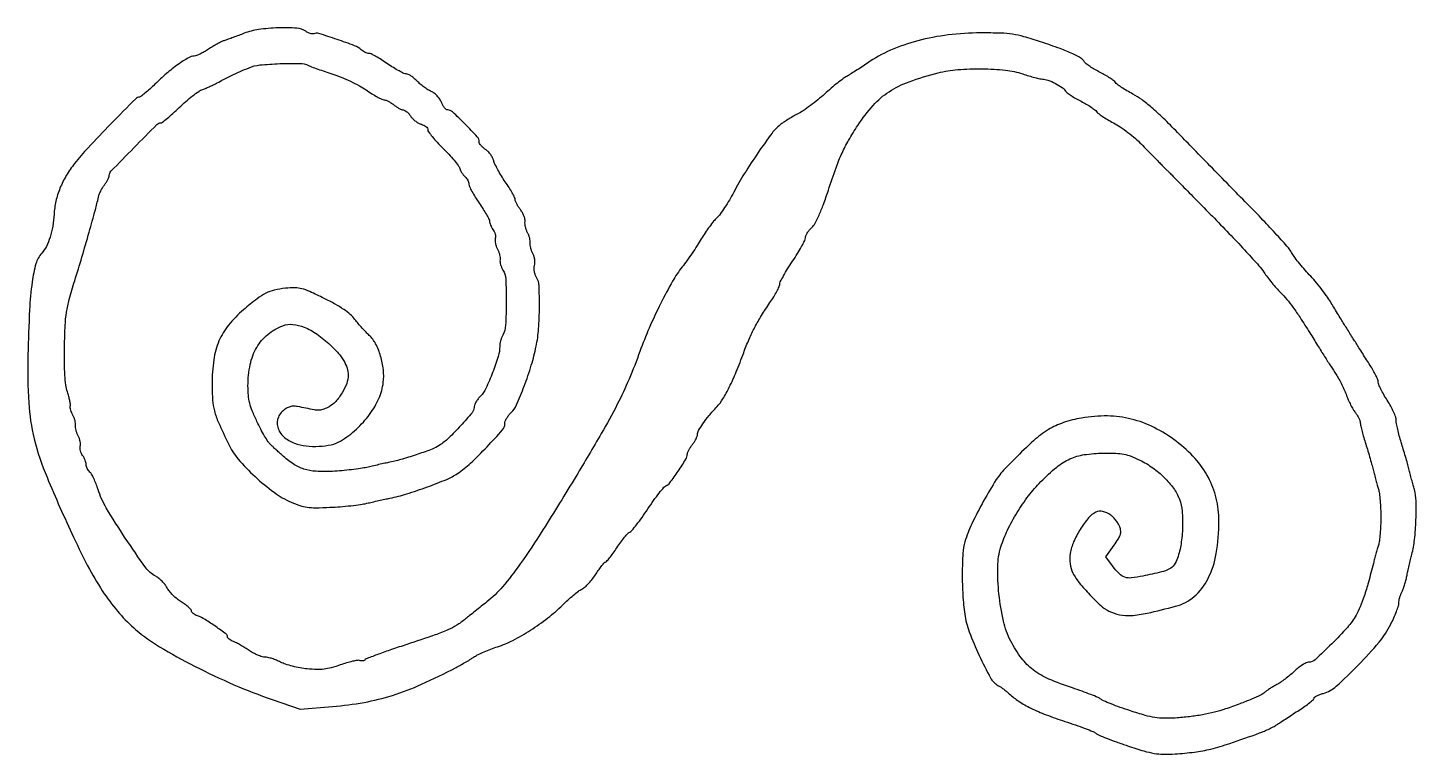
# Model space of a CAD drawing. Extents: x 0 to 541, y 0 to 283.
import ezdxf

# ---------------------------------------------------------------- set-up
doc = ezdxf.new("R2010")
doc.units = 0

msp = doc.modelspace()

# ---------------------------------------------------------------- linework, layer by layer
msp.add_lwpolyline([(84.5, 280.836802, -0.00296), (82.402364, 280.023465, -0.002716), (80.234375, 279.211039, -0.002713), (78.29223, 278.507201, -0.008925), (77, 278.072645, 0.034416), (75.774784, 277.589862, 0.012186), (74.091821, 276.738077, 0.012029), (72.282947, 275.70967, 0.013854), (70.610453, 274.640659, -0.017205), (69.003218, 273.628461, -0.019332), (67.39039, 272.770348, -0.018978), (65.972579, 272.150155, -0.091025), (65.110453, 271.981803, 0.132408), (62.809427, 271.333605, 0.02021), (58.782709, 268.705295, 0.021747), (54.245596, 265.168112, 0.018621), (49.783042, 261.06953, -0.008496), (47.752311, 259.127185, -0.012336), (45.890333, 257.489175, -0.00796), (44.295014, 256.196714, -0.167795), (43.725343, 256, 0.200514), (42.27542, 255.394181, 0.001367), (32.599927, 245.544979, 0.005543), (23.76287, 236.297025, 0.020523), (18.5, 230.180936, 0.033478), (15.243557, 225.447314, 0.03799), (12.800022, 220.511775, 0.039597), (11.211264, 215.458484, 0.043464), (10.501998, 210.373536, -0.028687), (9.993164, 205.727021, -0.035043), (8.969017, 201.477464, -0.038989), (7.518627, 197.892943, -0.069269), (5.721333, 195.270032, 0.116825), (3.437514, 191.153018, 0.034729), (1.966983, 184.060526, 0.021884), (0.972329, 173.190357, 0.00569), (0.33842, 155.642028, 0.020619), (0.646953, 136.949252, 0.046865), (2.775553, 122.997052, 0.037996), (7.758013, 108.012789, 0.009748), (18.092539, 84.649262, 0.01386), (24.265189, 72.304832, 0.025557), (30.05856, 62.694498, 0.030597), (35.94699, 55.024916, 0.037211), (42.381866, 48.653277, 0.041859), (51.549642, 42.074997, 0.016344), (65.19374, 34.513678, 0.016065), (80.545572, 27.263128, 0.01944), (95.39617, 21.499101), (106.292341, 17.750308), (118.89617, 18.781697, 0.02435), (131.196511, 20.394054, 0.031775), (142.211476, 23.119471, 0.0289), (153.567791, 27.444263, 0.015697), (167, 33.983288, 0.006409), (168.919385, 35.025023, 0.005089), (170.966127, 36.197593, 0.005147), (172.841734, 37.323729, 0.012824), (174.182559, 38.195809, -0.037493), (175.631716, 39.039753, -0.01167), (177.923504, 40.08822, -0.011594), (180.547495, 41.144005, -0.012535), (183.150693, 42.048141, 0.04213), (189.12317, 44.527094, 0.02322), (195.973652, 48.486488, 0.022717), (202.724632, 53.264651, 0.029294), (208.435508, 58.272684, -0.011251), (210.517545, 60.23574, -0.011152), (212.69177, 62.10905, -0.011068), (214.664923, 63.661882, -0.041866), (215.994197, 64.496999, 0.063535), (217.200419, 65.329589, 0.022672), (218.695968, 66.798419, 0.022068), (220.208708, 68.576484, 0.024288), (221.508102, 70.426749, -0.010896), (222.669951, 72.179099, -0.016177), (223.769146, 73.656608, -0.011278), (224.730912, 74.811227, -0.21673), (225.145959, 75, 0.220083), (225.575228, 75.198568, 0.007787), (226.763985, 76.642702, 0.013124), (228.128385, 78.449134, 0.008662), (229.604967, 80.592177, -0.011545), (231.125252, 82.771649, -0.01495), (232.623602, 84.694042, -0.012658), (233.949046, 86.213593, -0.115965), (234.668751, 86.703129, 0.129388), (235.433743, 87.253611, 0.007243), (237.280738, 89.560136, 0.010758), (239.40263, 92.414771, 0.007646), (241.662198, 95.700615, -0.007757), (243.923196, 98.986981, -0.010888), (246.04947, 101.843324, -0.007399), (247.900723, 104.14915, -0.128986), (248.675431, 104.705693, 0.142277), (250.258108, 105.906517, 0.010456), (253.450201, 110.395228, 0.010559), (256.448857, 115.010984, 0.139652), (257, 116.945776, -0.098121), (257.126929, 117.58635, -0.023824), (257.5875, 118.567539, -0.023521), (258.234455, 119.662802, -0.021489), (259, 120.727129, 0.024226), (259.765487, 121.803754, 0.025194), (260.4125, 122.935737, 0.025923), (260.869058, 123.966264, 0.091557), (261, 124.675351, -0.131285), (261.416066, 126.232631, -0.021713), (263.096249, 128.879674, -0.021428), (265.491249, 132.018132, -0.014056), (268.5, 135.429282, 0.050805), (270.852923, 138.528333, 0.021688), (273.371717, 143.090081, 0.017751), (276.064714, 149.030415, 0.009649), (278.96905, 156.5, -0.013873), (281.077591, 161.790181, -0.018962), (283.285188, 166.419888, -0.018456), (285.885402, 170.963668, -0.012145), (289.192026, 176, 0.01262), (290.649259, 178.22412, 0.015857), (291.879946, 180.358349, 0.014046), (292.793498, 182.187197, 0.109021), (292.998693, 183.113529, -0.116903), (293.231969, 184.094083, -0.009725), (294.461458, 186.42286, -0.012558), (296.070339, 189.166728, -0.009359), (297.976482, 192.113529, 0.009713), (299.884146, 195.067269, 0.012855), (301.498031, 197.832399, 0.010244), (302.727484, 200.181782, 0.11244), (302.976482, 201.209531, -0.100256), (303.153176, 202.02413, -0.035131), (303.712922, 203.089713, -0.033202), (304.510996, 204.206913, -0.033128), (305.450488, 205.209531, 0.080092), (306.754095, 206.891656, 0.020075), (308.298212, 210.013683, 0.016954), (310.01898, 214.257, 0.008443), (311.923212, 219.736373, -0.006495), (314.930566, 228.49992, -0.020625), (317.256054, 234.241901, -0.024899), (319.798157, 239.174824, -0.013403), (323.389118, 245, -0.037631), (329.372937, 252.798856, -0.065538), (335.545175, 258.106413, -0.058576), (343.362761, 262.002152, -0.024453), (354.644345, 265.447452, -0.041889), (362.273408, 266.708149, -0.023222), (371.710467, 267.025387, -0.023147), (380.892606, 266.481928, -0.054407), (387.594774, 265.024588, 0.008), (389.98759, 264.266493, 0.009212), (392.29399, 263.622231, 0.008432), (394.263244, 263.146356, 0.051691), (395.29966, 263.024588, -0.087399), (397.419481, 262.621262, -0.029039), (400.317376, 261.325634, -0.028027), (403.007107, 259.733241, -0.113048), (404.3062, 258.352887, 0.098559), (404.914001, 257.668811, 0.015223), (406.401258, 256.61277, 0.01648), (408.258551, 255.463692, 0.013658), (410.3062, 254.361555, -0.013215), (412.351533, 253.263002, -0.016126), (414.201697, 252.124673, -0.014715), (415.682717, 251.0824, -0.100384), (416.274045, 250.419014, 0.101204), (416.885667, 249.735101, 0.012182), (418.546723, 248.561611, 0.014091), (420.617245, 247.256232, 0.011161), (422.923864, 245.959896, -0.02585), (425.536164, 244.389094, -0.01453), (428.545311, 242.231148, -0.014471), (431.46472, 239.869712, -0.022872), (433.809615, 237.66407, 0.000841), (435.924162, 235.491809, 0.000743), (438.134819, 233.23517, 0.000746), (440.132863, 231.207688, 0.002273), (441.498431, 229.838636, -0.000654), (442.583091, 228.758229, -0.000728), (443.626947, 227.712699, -0.000672), (444.514602, 226.818628, -0.003818), (444.982666, 226.338636, 0.002947), (445.604786, 225.698434, 0.000026), (450.373574, 220.849059, 0.00009), (455.853677, 215.278924, 0.000058), (462.203716, 208.828374, -0.003856), (468.700438, 202.12775, -0.004769), (474.643631, 195.782578, -0.003945), (479.537542, 190.371662, -0.035033), (481.50059, 187.828374, 0.015341), (482.86143, 185.914044, 0.009311), (484.580935, 183.731499, 0.009326), (486.369433, 181.627649, 0.016211), (487.940904, 179.959709, -0.022033), (490.411146, 177.275921, -0.018196), (492.806074, 174.212557, -0.013242), (495.577219, 170.167812, -0.004714), (499.32675, 164.25, 0.000988), (502.403585, 159.312908, 0.001479), (505.113058, 155.012697, 0.001691), (507.501835, 151.274216, 0.002596), (509.598147, 148.054624, -0.018748), (510.698687, 146.238701, -0.011635), (511.858925, 144.032199, -0.011669), (512.903955, 141.79788, -0.020593), (513.645954, 139.901576, 0.019706), (514.343755, 138.108861, 0.014963), (515.243233, 136.200876, 0.015196), (516.196409, 134.45959, 0.033834), (517.047807, 133.212094, -0.026078), (517.794973, 132.152957, -0.026202), (518.426543, 131.023428, -0.027128), (518.870015, 129.983816, -0.087462), (519, 129.246412, 0.055496), (519.100079, 128.347507, 0.006619), (519.566974, 126.397368, 0.007831), (520.191052, 124.087619, 0.006357), (520.930123, 121.631271, -0.003463), (521.752341, 118.954822, -0.00255), (522.627453, 115.979186, -0.002576), (523.42623, 113.156522, -0.005751), (523.997884, 111, 0.00274), (524.501624, 109.052409, 0.002073), (525.075186, 106.919769, 0.002095), (525.630519, 104.921482, 0.004867), (526.067761, 103.429002, -0.041892), (526.428522, 101.744575, -0.01054), (526.726155, 98.951821, -0.010685), (526.931508, 95.733665, -0.010589), (527, 92.5, -0.010589), (526.931508, 89.266335, -0.010685), (526.726155, 86.048179, -0.01054), (526.428522, 83.255425, -0.041892), (526.067761, 81.570998, 0.004283), (525.638051, 80.110542, 0.002048), (525.109707, 78.227106, 0.00203), (524.573983, 76.255672, 0.002892), (524.115402, 74.5, -0.005442), (522.155613, 67.15045, -0.012893), (520.496956, 61.73595, -0.01712), (518.951572, 57.596188, -0.030588), (517.363125, 54.330193, -0.053027), (513.973443, 49.579998, -0.016017), (507.873118, 43.132986, -0.00995), (501.427707, 36.993561, -0.187447), (498.870589, 36, 0.115886), (497.912223, 35.774853, 0.026397), (496.450518, 34.949026, 0.025948), (494.825808, 33.791743, 0.022697), (493.25232, 32.422215, -0.015699), (491.595957, 30.939319, -0.012496), (489.720994, 29.442205, -0.012687), (487.912651, 28.141775, -0.03078), (486.5, 27.301626, 0.013164), (485.232514, 26.607016, 0.010548), (483.904633, 25.795179, 0.010695), (482.707855, 24.99174, 0.026501), (481.877475, 24.339786, -0.067867), (480.188371, 23.225716, -0.011678), (476.682882, 21.642616, -0.011288), (472.102324, 19.822319, -0.006464), (466.5, 17.823167, -0.020847), (462.226277, 16.556466, -0.017015), (457.562918, 15.550651, -0.015825), (452.495049, 14.801519, -0.0127), (447.003533, 14.30754, -0.018214), (442.549807, 14.183293, -0.037397), (439.073906, 14.473482, -0.030724), (435.273554, 15.321244, -0.008801), (429.503533, 17.096715, -0.006437), (425.560457, 18.442855, -0.00838), (421.988244, 19.781831, -0.006505), (419.043154, 20.986897, -0.073152), (417.967085, 21.642866, 0.072145), (416.904442, 22.293575, 0.006982), (414.103507, 23.449655, 0.008752), (410.704616, 24.728931, 0.006811), (406.967085, 26.004348, -0.023191), (397.758097, 29.487552, -0.060432), (391.652492, 33.054268, -0.070096), (387.107624, 37.635474, -0.040529), (382.97445, 44.221564, -0.063807), (380.112877, 52.01285, -0.03002), (378.353132, 62.6124, -0.02991), (377.87893, 73.215031, -0.072624), (379.124598, 80.929002, -0.035146), (381.693251, 87.447795, -0.025951), (385.395257, 94.264575, -0.025668), (389.844598, 100.758078, -0.031486), (394.664203, 106.308974, -0.025968), (400.830323, 111.949642, -0.065373), (405.982998, 115.168912, -0.070356), (411.558865, 116.817025, -0.033972), (418.996409, 117.405793, -0.011322), (423.854788, 117.349599, -0.038327), (427.005211, 116.999012, -0.045705), (429.766456, 116.208619, -0.02159), (433.163659, 114.718694, -0.040385), (438.225002, 111.703922, -0.040731), (442.720414, 107.922438, -0.043091), (446.287992, 103.720198, -0.063324), (448.571013, 99.453226, -0.069152), (449.628327, 94.869974, -0.029891), (449.809562, 88.59526, -0.029693), (449.21814, 82.06036, -0.046064), (447.863853, 76.56643, -0.065337), (446.528202, 73.899072, -0.124799), (444.750194, 72.315071, -0.061912), (441.627241, 71.154615, -0.007282), (434.368332, 69.550064, -0.022669), (429.874625, 68.835688, -0.108952), (427.312883, 69.104955, -0.119894), (425.227317, 70.413732, -0.030039), (422.584272, 73.478401), (419.886634, 77.015186), (423.128627, 81.52958, 0.014907), (424.824992, 84.04684, 0.062759), (425.595952, 85.693752, 0.096598), (425.765478, 87.101196, 0.067466), (425.435309, 88.669838, 0.052), (424.885732, 89.81901, 0.028244), (423.992506, 91.106687, 0.027827), (422.925203, 92.32708, 0.039181), (421.837053, 93.278108, 0.102015), (418.816492, 94.687628, 0.169381), (416.050249, 94.403659, 0.110938), (413.238123, 92.226351, 0.031418), (409.964973, 87.719772, 0.039422), (407.417807, 82.904333, 0.061143), (406.094852, 78.398911, 0.072119), (406.014967, 74.299708, 0.090726), (407.155024, 70.684259, 0.048491), (409.630332, 66.933382, 0.019614), (413.673485, 62.318431, 0.018918), (417.966695, 58.119559, 0.066275), (421.144704, 55.926177, 0.069017), (425.325, 54.475952, 0.06712), (429.783054, 54.198879, 0.037583), (436.025227, 55.123772, 0.007303), (447.1033, 57.797609, 0.11615), (454.319173, 61.579081, 0.09672), (459.668649, 68.415281, 0.075979), (462.933298, 78.283662, 0.041979), (464, 90.966316, 0.058986), (462.950026, 99.835504, 0.063894), (459.860864, 107.961483, 0.061115), (454.676902, 115.331755, 0.047296), (447.429637, 121.965374, 0.044517), (438.726758, 127.394069, 0.056757), (429.865996, 130.682379, 0.057249), (420.555247, 131.876834, 0.046441), (410.514645, 131.075934, 0.037855), (403.418967, 129.278566, 0.056304), (397.617125, 126.573714, 0.046292), (391.80792, 122.237154, 0.017391), (384.5, 115.17137, -0.003912), (383.962368, 114.622754, -0.001047), (383.09853, 113.758579, -0.001061), (382.112735, 112.780678, -0.001095), (381.133293, 111.81742, 0.057145), (377.318882, 107.117361, 0.015176), (372.36908, 98.807889, 0.016009), (367.81016, 89.940297, 0.03653), (365.092128, 82.929002, 0.060229), (364.288395, 78.42233, 0.013385), (364.057771, 70.582209, 0.014559), (364.282613, 62.092147, 0.022008), (365.017726, 54.735981, 0.053887), (366.773455, 47.896492, 0.019522), (370.663691, 38.643344, 0.014921), (375.072249, 29.896728, 0.146712), (377.96623, 27.018073, -0.026567), (378.897491, 26.454111, -0.011537), (380.075301, 25.61199, -0.011379), (381.289094, 24.657161, -0.01485), (382.352173, 23.726642, 0.043425), (386.077288, 20.824162, 0.028729), (390.793608, 18.138344, 0.023888), (396.679902, 15.562732, 0.013668), (404, 12.995067, -0.006059), (408.130956, 11.616279, -0.008014), (411.85625, 10.255226, -0.005998), (414.930486, 9.03335, -0.075244), (416, 8.391504, 0.073537), (417.077085, 7.740128, 0.005484), (420.263852, 6.444574, 0.007505), (424.121222, 4.991965, 0.005628), (428.408858, 3.504683, 0.007498), (434.801185, 1.473679, 0.030555), (438.768218, 0.538332, 0.039273), (442.314299, 0.211329, 0.01858), (446.908858, 0.320268, 0.017361), (454.461504, 1.044369, 0.028137), (460.798364, 2.240491, 0.02077), (468.172497, 4.395769, 0.005429), (479.813362, 8.471013, 0.015104), (481.661452, 9.204475, 0.011358), (483.648873, 10.117706, 0.01151), (485.480199, 11.062902, 0.02579), (486.813362, 11.882203, -0.004215), (488.225268, 12.836149, -0.001251), (490.399862, 14.271024, -0.001255), (492.851541, 15.871148, -0.001354), (495.25, 17.41875, 0.010348), (497.453312, 18.897228, 0.015433), (499.310938, 20.287752, 0.010395), (500.770164, 21.502504, 0.217271), (501, 22.00645, -0.244039), (501.211922, 22.41479, -0.032686), (502.065997, 22.936088, -0.031731), (503.238715, 23.458692, -0.021598), (504.628926, 23.907987, 0.116048), (509.642154, 26.649744, 0.016392), (518.195535, 34.849723, 0.019415), (526.324431, 43.844332, 0.057208), (530.898593, 50.799113, 0.012488), (532.085935, 53.30488, 0.014369), (533.088962, 55.753398, 0.013524), (533.819181, 57.864502, 0.076641), (534, 59.037225, -0.043999), (534.084591, 59.996651, -0.023543), (534.347887, 61.157921, -0.023259), (534.730661, 62.32647, -0.033456), (535.184296, 63.315741, 0.034601), (535.692121, 64.429908, 0.013432), (536.244255, 66.033374, 0.013222), (536.75145, 67.808431, 0.015968), (537.129616, 69.5, -0.006035), (537.505741, 71.354722, -0.00319), (538.014774, 73.646875, -0.003173), (538.565581, 75.986075, -0.004899), (539.074247, 78, 0.037688), (540.12653, 83.722341, 0.016672), (540.688723, 91.391186, 0.015538), (540.753809, 98.818478, 0.064486), (540.080324, 103.2416, -0.002862), (539.589662, 104.986138, -0.001536), (539.003069, 107.144408, -0.001529), (538.418232, 109.349525, -0.002395), (537.930123, 111.25, 0.006088), (537.38525, 113.308261, 0.002588), (536.607549, 116.052623, 0.00256), (535.747439, 118.972819, 0.003355), (534.930123, 121.631271, -0.010077), (534.191262, 124.154827, -0.01056), (533.566974, 126.667201, -0.010274), (533.119034, 128.855752, -0.045366), (533, 130.164993, 0.085496), (532.781271, 131.434812, 0.019743), (531.971875, 133.457538, 0.019828), (530.839754, 135.743907, 0.01823), (529.5, 138, -0.012418), (528.159838, 140.198183, -0.015392), (527.028125, 142.310349, -0.013753), (526.190497, 144.119561, -0.101873), (526, 145.044833, 0.097449), (525.821543, 145.951778, 0.015172), (525.074652, 147.629179, 0.016403), (524.055967, 149.576109, 0.013629), (522.849878, 151.578555, -0.000603), (521.472147, 153.73672, -0.000431), (519.934828, 156.155888, -0.000435), (518.473224, 158.464727, -0.000931), (517.349878, 160.25, 0.000134), (516.279511, 161.9571, 0.000079), (514.997381, 164, 0.000079), (513.714366, 166.042877, 0.000134), (512.641206, 167.75, -0.002486), (511.532098, 169.532863, -0.001194), (510.126015, 171.830647, -0.001184), (508.670295, 174.235156, -0.001693), (507.391206, 176.375608, 0.02226), (505.907047, 178.642079, 0.010161), (503.780371, 181.471171, 0.01004), (501.415535, 184.365836, 0.013622), (499.158993, 186.875608, -0.01083), (497.000959, 189.249031, -0.010618), (494.933113, 191.729085, -0.010555), (493.212612, 193.979822, -0.039026), (492.273156, 195.5, 0.062089), (491.008611, 197.350169, 0.003828), (486.551172, 202.31875, 0.005636), (481.114605, 208.152713, 0.004143), (474.963395, 214.5, -0.000586), (468.097851, 221.484283, -0.00043), (460.495575, 229.249545, -0.000434), (453.309608, 236.614988, -0.000964), (447.849232, 242.243133, 0.007491), (442.283918, 247.831591, 0.015613), (437.751425, 251.980725, 0.019892), (433.903571, 255.030874, 0.03611), (430.5, 257.156688, -0.011057), (428.143465, 258.469346, -0.013935), (426.025679, 259.791797, -0.012051), (424.324772, 260.981027, -0.099716), (423.6938, 261.675189, 0.097584), (423.0878, 262.34756, 0.014743), (421.598742, 263.395477, 0.016059), (419.741463, 264.538369, 0.013266), (417.6938, 265.638445, -0.013665), (415.646623, 266.740365, -0.016513), (413.790766, 267.888795, -0.01524), (412.305233, 268.944045, -0.099156), (411.700298, 269.626834, 0.122031), (410.171332, 271.202966, 0.031833), (407.042301, 272.888392, 0.021443), (402.171732, 274.876561, 0.006243), (394.510779, 277.519381, 0.00985), (388.010631, 279.530139, 0.033138), (383.662021, 280.475459, 0.030163), (379.022963, 280.882396, 0.007133), (371.248597, 280.982862, 0.029894), (358.578339, 280.207561, 0.034792), (346.731219, 277.923709, 0.03734), (336.120002, 274.233969, 0.04888), (327.149013, 269.251573, -0.004316), (324.878966, 267.711769, -0.004123), (322.547949, 266.187409, -0.004089), (320.467721, 264.87531, -0.014696), (319.109879, 264.088542, 0.036046), (317.730682, 263.208749, 0.007942), (315.504152, 261.495777, 0.008221), (312.988539, 259.427599, 0.007826), (310.5, 257.244156, -0.013366), (307.873132, 254.990353, -0.010821), (304.940625, 252.710953, -0.010974), (302.142932, 250.725673, -0.027618), (300, 249.441194, 0.009355), (298.106027, 248.397969, 0.00784), (296.13626, 247.222967, 0.007928), (294.369723, 246.092191, 0.021463), (293.165992, 245.217912, 0.064936), (290.026661, 241.980523, 0.009316), (284.642065, 234.465151, 0.011391), (279.217826, 226.191171, 0.019312), (275.111061, 219, -0.012982), (273.417499, 215.945338, -0.012809), (271.560405, 212.96875, -0.012774), (269.802366, 210.447861, -0.04707), (268.510326, 209, 0.034733), (267.246753, 207.652378, 0.012237), (265.622847, 205.557022, 0.01208), (263.944642, 203.159355, 0.013873), (262.463123, 200.789863, -0.010806), (260.883713, 198.228998, -0.006385), (258.894216, 195.238421, -0.006387), (256.830748, 192.302141, -0.010888), (255.022959, 189.90983, 0.038547), (251.300931, 184.372904, 0.01282), (246.704876, 175.73835, 0.012908), (242.190417, 166.091269, 0.016639), (238.573981, 157, -0.014234), (234.331913, 146.18485, -0.017769), (229.758717, 136.414889, -0.013355), (223.547523, 125.046313, -0.004285), (213.734322, 108.5, -0.004104), (200.813244, 87.523662, -0.014208), (191.958079, 74.26128, -0.02175), (185.065991, 65.392244, -0.049384), (178.965043, 59.5, 0.000705), (176.794582, 57.777894, 0.000558), (174.452891, 55.910266, 0.000564), (172.284134, 54.172579, 0.001409), (170.704501, 52.89665, -0.028757), (167.240657, 50.398801, -0.03928), (163.844973, 48.593068, -0.020169), (158.813841, 46.642321, -0.002583), (147.831327, 42.949241, 0.003152), (141.892844, 40.944793, 0.004754), (136.74747, 39.116927, 0.001983), (132.37414, 37.496642, 0.105735), (131.628145, 37.019045, -0.092691), (131.196528, 36.72673, -0.062503), (130.624214, 36.558684, -0.060373), (130.005095, 36.533809, -0.071613), (129.434816, 36.663387, 0.133348), (128.597415, 36.748487, 0.01449), (126.675522, 36.37322, 0.016941), (124.374302, 35.771657, 0.012899), (121.897164, 34.963489, -0.017735), (118.396475, 33.858724, -0.037608), (115.609089, 33.308055, -0.037526), (112.766845, 33.180504, -0.017582), (109.090494, 33.421029, -0.020317), (106.290109, 33.818866, -0.016465), (103.325349, 34.465289, -0.016774), (100.628337, 35.244177, -0.040771), (98.719206, 36.042782, 0.022079), (97.100739, 36.791982, 0.019853), (95.364683, 37.425067, 0.020316), (93.761866, 37.867547, 0.057245), (92.608753, 38, -0.075045), (91.454229, 38.174263, -0.024866), (89.840285, 38.762187, -0.024119), (88.090508, 39.60158, -0.025184), (86.455619, 40.59468, 0.010781), (84.821909, 41.652634, 0.009508), (83.074943, 42.68584, 0.009596), (81.464331, 43.557137, 0.028351), (80.316072, 44.069929, -0.033624), (79.429506, 44.47711, -0.043056), (78.680346, 44.97204, -0.04906), (78.157055, 45.477354, -0.178055), (78, 45.904402, 0.236259), (77.445506, 47.012387, 0.008271), (73.439543, 49.910161, 0.015647), (69.331523, 52.59223, 0.045979), (66.301201, 54.075583, -0.035897), (65.420429, 54.484956, -0.045032), (64.675978, 54.990828, -0.051605), (64.158462, 55.513099, -0.171066), (64, 55.962705, 0.192404), (63.78851, 56.491957, 0.021345), (62.83337, 57.414036, 0.02354), (61.549691, 58.447928, 0.016968), (60.028495, 59.482012, -0.030984), (58.394652, 60.660916, -0.024122), (56.769652, 62.130529, -0.024678), (55.38476, 63.653382, -0.052897), (54.511568, 64.977629, 0.046074), (53.709159, 66.231339, 0.029718), (52.570159, 67.527798, 0.029808), (51.293457, 68.672514, 0.048562), (50.072682, 69.462415, -0.118519), (46.214968, 72.79967, -0.008795), (38.243218, 84.350503, -0.011889), (30.82688, 96.10871, -0.058616), (27.623487, 103.24671, 0.015535), (26.840767, 105.48928, 0.017957), (25.953675, 107.571256, 0.017247), (25.085362, 109.267239, 0.092864), (24.426168, 110.061275, -0.060357), (23.880323, 110.638454, -0.043968), (23.418937, 111.39259, -0.044601), (23.104284, 112.198967, -0.070841), (23, 112.931315, 0.061731), (22.903407, 113.710703, 0.029953), (22.600015, 114.669366, 0.029158), (22.159623, 115.643232, 0.037113), (21.638348, 116.479911, -0.052755), (21.150678, 117.319994, -0.043075), (20.809323, 118.302295, -0.044733), (20.65385, 119.272198, -0.081509), (20.728245, 120.068808, 0.078959), (20.809941, 120.89817, 0.03613), (20.666806, 121.979277, 0.034625), (20.347237, 123.120284, 0.040244), (19.885003, 124.147767, -0.034303), (19.408625, 125.173969, -0.029233), (19.047254, 126.311557, -0.030287), (18.841678, 127.388747, -0.069983), (18.85131, 128.210723, 0.068911), (18.862639, 129.02866, 0.030604), (18.663821, 130.091396, 0.02957), (18.311775, 131.208632, 0.035209), (17.8464, 132.210723, -0.028209), (17.380437, 133.178418, -0.028197), (17.026292, 134.192554, -0.029386), (16.820334, 135.109976, -0.090779), (16.832345, 135.742652, 0.086617), (16.852143, 136.469268, 0.013933), (16.6066, 137.870871, 0.015039), (16.217719, 139.521572, 0.012699), (15.710045, 141.242652, -0.044752), (15.101209, 143.930034, -0.017327), (14.72465, 147.732883, -0.013765), (14.544425, 152.665605, -0.006606), (14.571157, 159, -0.007284), (14.832106, 167.151527, -0.026992), (15.348248, 172.267895, -0.028276), (16.400806, 177.180941, -0.008566), (18.542845, 184.5, 0.003427), (21.339699, 193.704518, 0.002939), (24.160036, 203.429806, 0.002675), (26.574729, 212.119958, 0.013601), (27.761081, 217, -0.039704), (28.098863, 218.129279, -0.021156), (28.683605, 219.466177, -0.020928), (29.400395, 220.789328, -0.030459), (30.148637, 221.884859, 0.022497), (30.857263, 222.887743, 0.024045), (31.456162, 223.928749, 0.02453), (31.880827, 224.867225, 0.094249), (32, 225.493833, -0.194731), (32.668603, 227.145466, -0.002007), (41.574701, 236.269482, -0.001977), (50.561111, 245.330192, -0.198955), (52.177798, 246, 0.171871), (52.73988, 246.199092, 0.005633), (54.60401, 247.744215, 0.010181), (56.774735, 249.662451, 0.006838), (59.179388, 251.937753, -0.014333), (61.745012, 254.293502, -0.014986), (64.404434, 256.462362, -0.014802), (66.807008, 258.194215, -0.061835), (68.392616, 259.002556, 0.011472), (69.764433, 259.536034, 0.007507), (71.321581, 260.210681, 0.007552), (72.819853, 260.91414, 0.014338), (74, 261.532655, -0.010654), (76.492116, 262.862267, -0.006117), (79.549013, 264.363758, -0.005743), (82.925333, 265.923867, -0.005415), (86.403252, 267.437685, -0.075676), (90.607818, 268.505197, -0.014934), (98.392674, 269.033114, -0.012999), (106.192896, 269.125535, -0.111333), (109.566124, 268.314685, 0.025194), (110.735929, 267.810031, 0.003798), (113.135049, 266.936172, 0.004254), (115.986743, 265.949183, 0.003664), (119, 264.959423, -0.019991), (122.272842, 263.764692, -0.013441), (125.9125, 262.152969, -0.013551), (129.356486, 260.399865, -0.02596), (132, 258.779635, 0.010509), (134.204402, 257.333024, 0.0138), (136.278667, 256.111729, 0.011284), (138.04361, 255.188465, 0.115111), (138.842271, 255.001307, -0.093825), (139.525483, 254.871274, -0.025136), (140.537135, 254.412884, -0.024552), (141.655176, 253.765603, -0.023162), (142.727129, 253, 0.021676), (143.792294, 252.23446, 0.023643), (144.890058, 251.5875, 0.023981), (145.874565, 251.127237, 0.09765), (146.519849, 251, -0.138459), (147.110921, 250.833122, -0.040465), (147.880879, 250.270289, -0.037276), (148.682604, 249.466591, -0.032415), (149.39764, 248.515877, 0.049868), (150.203235, 247.519045, 0.036144), (151.277834, 246.578082, 0.036767), (152.441596, 245.826493, 0.063593), (153.51265, 245.407469, -0.05157), (154.464065, 245.061304, -0.060668), (155.269341, 244.54152, -0.07087), (155.816629, 243.935988, -0.149452), (156, 243.336212, 0.159564), (156.274836, 242.49693, 0.012648), (157.726248, 240.619907, 0.016152), (159.625549, 238.436023, 0.01165), (161.87659, 236.121132, -0.011398), (164.175128, 233.759782, -0.013721), (166.221433, 231.434583, -0.012417), (167.830758, 229.400817, -0.084513), (168.415316, 228.266817, 0.039119), (168.775498, 227.379316, 0.027051), (169.312199, 226.437188, 0.027372), (169.930823, 225.582706, 0.049216), (170.538726, 224.96786, -0.057236), (171.098046, 224.383754, -0.04349), (171.571135, 223.633261, -0.044504), (171.894299, 222.839359, -0.074343), (172.001307, 222.127555, 0.110819), (172.213309, 221.186312, 0.013488), (173.176845, 219.285935, 0.015463), (174.46999, 217.064393, 0.01218), (176.001307, 214.739458, -0.009772), (177.53283, 212.438411, -0.013075), (178.825384, 210.289691, -0.010261), (179.810587, 208.464156, -0.11915), (180, 207.680587, 0.07405), (180.093416, 207.05328, 0.027793), (180.399985, 206.216631, 0.026802), (180.840494, 205.328396, 0.029356), (181.361652, 204.520089, -0.052755), (181.849322, 203.680006, -0.043075), (182.190677, 202.697705, -0.044733), (182.34615, 201.727802, -0.081509), (182.271755, 200.931192, 0.078959), (182.190059, 200.10183, 0.03613), (182.333194, 199.020723, 0.034625), (182.652763, 197.879716, 0.040244), (183.114997, 196.852233, -0.036187), (183.590137, 195.81853, -0.029808), (183.947644, 194.658328, -0.030795), (184.146935, 193.548916, -0.067239), (184.131322, 192.686758, 0.072031), (184.124028, 191.835477, 0.034604), (184.34621, 190.763796, 0.033408), (184.738149, 189.657192, 0.040677), (185.253893, 188.686758, -0.132016), (186.340906, 185.261377, -0.011964), (186.529671, 176.208263, -0.012991), (186.267643, 167.19403, -0.110135), (185.175783, 163.315741, 0.033906), (184.725375, 162.323268, 0.023185), (184.345386, 161.144653, 0.023431), (184.084129, 159.968975, 0.042979), (184, 158.992058, -0.074895), (183.410014, 155.075414, -0.017234), (181.216675, 148.7441, -0.016511), (178.612056, 142.600257, -0.088078), (176.533608, 139.624517, 0.03427), (175.564048, 138.512089, 0.033201), (174.744247, 137.266233, 0.035037), (174.174735, 136.073801, 0.094159), (174, 135.15415, -0.177414), (173.271022, 133.164364, -0.009851), (168.828938, 128.120555, -0.015894), (164.111056, 123.289384, -0.046393), (160.470184, 120.388507, -0.054411), (157.730793, 118.992419, -0.009022), (152.149764, 116.989479, -0.010627), (146.16648, 115.104025, -0.019981), (141.25, 113.879696, 0.002283), (139.281311, 113.462819, 0.001222), (136.853125, 112.930832, 0.001216), (134.377656, 112.375822, 0.001901), (132.25, 111.88484, -0.021064), (129.83738, 111.424663, -0.007469), (126.352761, 110.964078, -0.007397), (122.506604, 110.571636, -0.008639), (118.844505, 110.316303, -0.028195), (112.487657, 110.342004, -0.062329), (107.72713, 111.232475, -0.068343), (103.607923, 113.201428, -0.040293), (99.301304, 116.563901, 0.00004), (98.09987, 117.668355, 0.000032), (96.805891, 118.857536, 0.000033), (95.608856, 119.957337, 0.000083), (94.740026, 120.755221, -0.064009), (93.85481, 121.805628, -0.010704), (92.47185, 124.056175, -0.011575), (90.955269, 126.79015, -0.010035), (89.490026, 129.723628, -0.013867), (87.679305, 133.828525, -0.035343), (86.665497, 136.918285, -0.039696), (86.162211, 139.903119, -0.021927), (86, 143.60026, -0.051525), (86.854498, 151.870377, -0.079789), (89.412786, 158.562169, -0.089126), (93.676245, 163.601583, -0.082062), (99.544619, 167.016964, -0.115434), (103.441039, 167.54013, -0.072577), (107.922997, 166.437237, -0.057311), (112.867052, 163.731943, -0.033123), (118.138925, 159.456602, -0.02763), (121.154033, 156.334292, -0.045498), (123.290204, 153.35315, -0.054633), (124.569537, 150.501125, -0.078286), (125, 147.768671, -0.090801), (124.414178, 144.569415, -0.045301), (122.606911, 140.854213, -0.045261), (120.152799, 137.514715, -0.088376), (117.572008, 135.468846, -0.032352), (115.483956, 134.512945, -0.075676), (113.809657, 134.149825, -0.057779), (111.8416, 134.254076, -0.012954), (108.540308, 134.903566, 0.011556), (105.336443, 135.543191, 0.053857), (103.459469, 135.667872, 0.082691), (102.008193, 135.364173, 0.052234), (100.466625, 134.570089, 0.148222), (97.840212, 131.429376, 0.168849), (97.576405, 127.533521, 0.142986), (99.853717, 123.827276, 0.100018), (104.093664, 121.306442, 0.054308), (108.594393, 120.259669, 0.041302), (113.657969, 120.069954, 0.042531), (118.428285, 120.694196, 0.081885), (122, 122.114728, 0.049505), (128.188251, 126.730531, 0.049815), (133.334057, 132.463835, 0.052821), (136.9704, 138.722238, 0.075877), (138.673615, 144.892003, 0.057068), (138.693002, 149.896779, 0.044993), (137.615439, 155.210833, 0.046619), (135.697749, 159.96843, 0.08738), (133.192925, 163.258946, -0.015938), (131.957308, 164.475695, -0.007691), (130.450016, 166.107231, -0.007618), (128.929579, 167.857593, -0.010841), (127.636916, 169.461684, 0.049667), (125.805923, 171.40413, 0.028971), (123.270577, 173.362691, 0.023364), (119.939427, 175.419284, 0.012373), (115.636916, 177.668191, 0.007306), (110.027047, 180.324874, 0.043501), (106.97571, 181.406727, 0.06286), (104.28464, 181.753679, 0.025187), (100.569, 181.576311, 0.031528), (96.236146, 180.872196, 0.062369), (92.967377, 179.683783, 0.046541), (89.526236, 177.496038, 0.011155), (84.263739, 173.226298, 0.046001), (78.416335, 167.255126, 0.070796), (74.694186, 161.068593, 0.0657), (72.67609, 153.75016, 0.034083), (72.014553, 144.276751, 0.016469), (72.210671, 138.02456, 0.050494), (72.906845, 133.848721, 0.038285), (74.522074, 129.320467, 0.006537), (78.356468, 121.008923, 0.065851), (82.210972, 115.084747, 0.028646), (88.731247, 108.301222, 0.028695), (96.128553, 102.189337, 0.054245), (102.816225, 98.317731, 0.02333), (106.224375, 96.996871, 0.047875), (109.01171, 96.351854, 0.036041), (112.336897, 96.153171, 0.008433), (117.920404, 96.316462, 0.008214), (121.936381, 96.567916, 0.007417), (126.081306, 96.95783, 0.007451), (129.784466, 97.417623, 0.023325), (132.25, 97.879213, -0.002092), (134.377662, 98.371856, -0.001339), (136.853125, 98.927157, -0.001345), (139.28132, 99.45818, -0.002515), (141.25, 99.872812, 0.024471), (147.77054, 101.548086, 0.012323), (155.822305, 104.261644, 0.011235), (163.368245, 107.207318, 0.05044), (167.533635, 109.458263, 0.038463), (172.651756, 113.539165, 0.015247), (179.045943, 119.871001, 0.008817), (185.069183, 126.438846, 0.183142), (186, 128.894857, -0.091168), (186.172545, 129.833296, -0.038444), (186.72126, 130.997277, -0.036392), (187.515796, 132.183635, -0.039335), (188.455353, 133.209531, 0.102524), (190.537503, 136.152185, 0.012663), (193.513933, 143.473541, 0.015913), (196.301128, 151.637794, 0.023219), (198.186742, 159, 0.033075), (199.124959, 165.746733, 0.016519), (199.461316, 174.363496, 0.011927), (199.314262, 182.589854, 0.128595), (198.346672, 185.745585, -0.055845), (197.851484, 186.79274, -0.040978), (197.535579, 188.039067, -0.041362), (197.42958, 189.303232, -0.061799), (197.564871, 190.402444, 0.060261), (197.702942, 191.496582, 0.037064), (197.613372, 192.793704, 0.036742), (197.329775, 194.083164, 0.053375), (196.880137, 195.156859, -0.034424), (196.405619, 196.179579, -0.029272), (196.045825, 197.314227, -0.030322), (195.841384, 198.389328, -0.069799), (195.85131, 199.210723, 0.068459), (195.863376, 200.028662, 0.030436), (195.666905, 201.091396, 0.029418), (195.318261, 202.208637, 0.035098), (194.856899, 203.210723, -0.039203), (194.394159, 204.237887, -0.029144), (194.042312, 205.431596, -0.029747), (193.84241, 206.603981, -0.057119), (193.846892, 207.556411, 0.085186), (193.797094, 208.529313, 0.036967), (193.419207, 209.772889, 0.035202), (192.811117, 211.066968, 0.039235), (192.046197, 212.214141, -0.022666), (191.262902, 213.30857, -0.02425), (190.600687, 214.445613, -0.024758), (190.13098, 215.471456, -0.09501), (189.998693, 216.157729, 0.116358), (189.809401, 216.956642, 0.011278), (188.87183, 218.727711, 0.013833), (187.632455, 220.808988, 0.01051), (186.164398, 223.021711, -0.013134), (184.647073, 225.334946, -0.01323), (183.257135, 227.719139, -0.01314), (182.157232, 229.857503, -0.050766), (181.649828, 231.259061, 0.059253), (181.208011, 232.417806, 0.036816), (180.438749, 233.655106, 0.03656), (179.485227, 234.780463, 0.053737), (178.484123, 235.60236, -0.036341), (177.533546, 236.329036, -0.039882), (176.729711, 237.165121, -0.043532), (176.170958, 237.983594, -0.128703), (176, 238.636749, 0.188238), (175.260518, 240.531376, 0.009231), (170.529096, 245.482582, 0.009172), (165.616323, 250.258625, 0.190491), (163.740977, 251, -0.171917), (163.162575, 251.204931, -0.051564), (162.490879, 251.874815, -0.044978), (161.840479, 252.838233, -0.035764), (161.314371, 253.978093, 0.057697), (160.672936, 255.22172, 0.040445), (159.690444, 256.455997, 0.040584), (158.527767, 257.510241, 0.060005), (157.345133, 258.211987, -0.035792), (156.065037, 258.89021, -0.018237), (154.556965, 259.911439, -0.018022), (153.071535, 261.082857, -0.025708), (151.84879, 262.233893, 0.027259), (150.71714, 263.292583, 0.029881), (149.509825, 264.187456, 0.031252), (148.396249, 264.818593, 0.113772), (147.609332, 265, -0.11191), (146.68641, 265.209189, -0.013135), (144.795473, 266.174616, -0.015211), (142.582618, 267.467439, -0.011907), (140.260542, 268.998693, 0.010665), (137.950594, 270.530192, 0.01399), (135.774664, 271.823155, 0.011488), (133.922328, 272.799774, 0.11584), (133.078741, 272.998693, -0.076122), (132.421476, 273.09996, -0.034778), (131.611221, 273.418289, -0.033415), (130.787657, 273.879695, -0.039237), (130.078741, 274.425269, 0.093011), (127.49727, 276.003954, 0.009344), (120.672675, 278.45413, 0.006654), (113.597526, 280.74153, 0.168003), (111.593775, 280.674358, -0.119339), (111.007962, 280.598454, -0.046754), (110.204223, 280.763171, -0.042853), (109.330716, 281.113311, -0.041144), (108.516979, 281.611243, 0.144166), (105.052179, 282.85645, 0.022726), (97.733597, 282.953137, 0.026259), (90.094219, 282.304218, 0.059712)], format="xyb", close=True)

doc.saveas('drawing.dxf')
